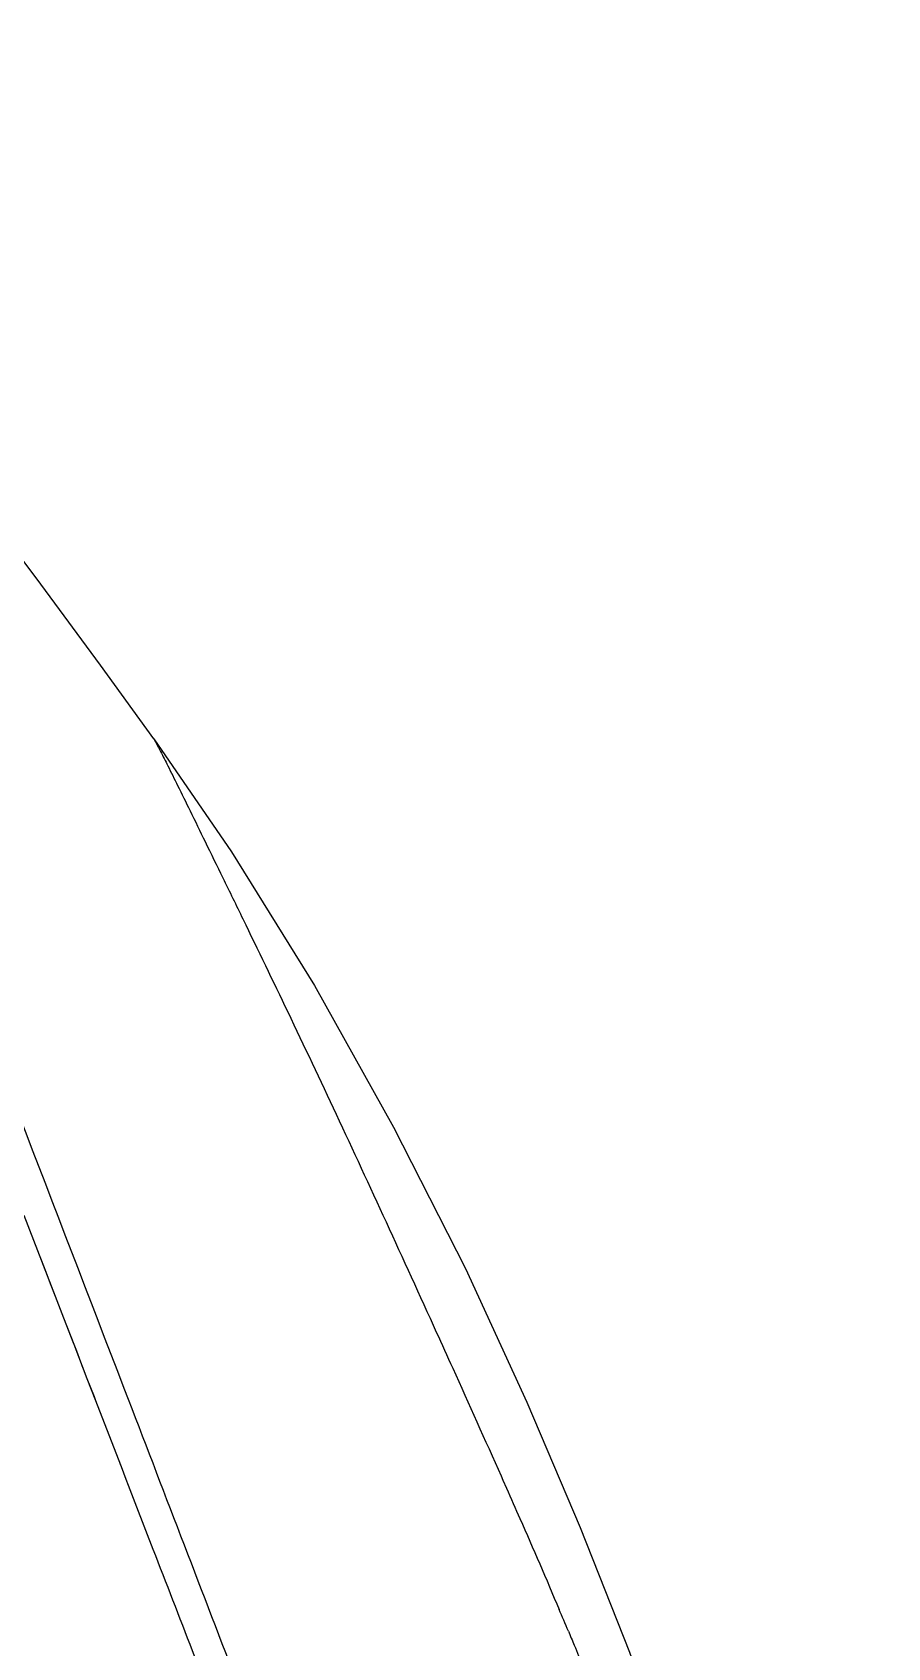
# Model space of a CAD drawing. Header units: millimetres. Extents: x 19741 to 22117, y -10160 to -6800.
# Drawn here: x 21624.1 to 21661.1, y -8167.8 to -8097.9 of the extents above; entities that cross this region are included whole.
import ezdxf

# ---------------------------------------------------------------- set-up
doc = ezdxf.new("R2010")
doc.units = ezdxf.units.MM

msp = doc.modelspace()

# ---------------------------------------------------------------- linework, layer by layer
at = {"linetype": 'Continuous'}
for p, q in [((21629.376, -8128.493), (21629.38, -8128.497)), ((21624.775, -8151.729), (21623.762, -8149.108)), ((21624.483, -8150.973), (21624.465, -8150.926)), ((21624.711, -8151.561), (21624.483, -8150.973)), ((21624.775, -8151.729), (21624.711, -8151.561)), ((21625.119, -8152.618), (21624.775, -8151.729)), ((21624.937, -8152.147), (21624.775, -8151.729)), ((21625.119, -8152.618), (21624.937, -8152.147)), ((21625.483, -8153.558), (21625.119, -8152.618)), ((21625.483, -8153.558), (21625.119, -8152.618)), ((21625.785, -8154.339), (21625.483, -8153.558)), ((21625.921, -8154.693), (21625.483, -8153.558)), ((21625.882, -8154.591), (21625.785, -8154.339)), ((21625.921, -8154.693), (21625.882, -8154.591)), ((21626.495, -8156.176), (21625.921, -8154.693)), ((21626.035, -8154.986), (21625.921, -8154.693)), ((21626.321, -8155.728), (21626.035, -8154.986)), ((21626.333, -8155.759), (21626.321, -8155.728)), ((21626.495, -8156.176), (21626.333, -8155.759)), ((21626.866, -8157.137), (21626.495, -8156.176)), ((21626.647, -8156.569), (21626.495, -8156.176)), ((21626.8, -8156.965), (21626.647, -8156.569)), ((21626.866, -8157.137), (21626.8, -8156.965)), ((21628.079, -8156.582), (21628.265, -8157.066)), ((21627.641, -8159.141), (21626.866, -8157.137)), ((21627.641, -8159.141), (21626.866, -8157.137)), ((21627.969, -8159.99), (21627.641, -8159.141)), ((21627.742, -8159.402), (21627.641, -8159.141)), ((21627.946, -8159.931), (21627.897, -8159.803)), ((21627.969, -8159.99), (21627.946, -8159.931)), ((21628.18, -8160.536), (21627.969, -8159.99)), ((21644.401, -8160.381), (21644.486, -8160.57)), ((21628.283, -8160.803), (21628.18, -8160.536)), ((21628.643, -8161.735), (21628.283, -8160.803)), ((21644.486, -8160.57), (21644.636, -8160.91)), ((21629.352, -8163.57), (21628.643, -8161.735))]:
    msp.add_line(p, q, dxfattribs=at)
for points in [[(21629.38, -8128.497), (21627.071, -8125.298), (21624.488, -8121.794), (21621.85, -8118.294), (21619.158, -8114.799), (21616.41, -8111.309), (21613.607, -8107.826), (21610.749, -8104.352), (21607.834, -8100.887), (21605.289, -8097.922)], [(21629.38, -8128.497), (21632.729, -8133.376), (21636.323, -8139.159), (21639.751, -8145.291), (21642.859, -8151.412), (21645.526, -8157.189), (21647.823, -8162.613), (21649.965, -8168.009), (21652.058, -8173.903), (21654.087, -8180.553), (21655.844, -8187.33), (21657.316, -8194.212), (21658.568, -8201.627), (21659.57, -8209.276), (21660.287, -8216.711), (21660.774, -8224.27), (21661.138, -8232.257)]]:
    msp.add_lwpolyline(points, dxfattribs=at)
msp.add_arc((21390.332, -8275.329), 278.846, 22.83925, 23.04851, dxfattribs=at)
for points, knots in [([(21616.228, -8125.847), (21617.154, -8128.238), (21621.112, -8138.48), (21625.058, -8148.726), (21628.079, -8156.582)], [0, 0, 0, 0, 0.233512, 1, 1, 1, 1]), ([(21629.38, -8128.497), (21629.391, -8128.512), (21629.419, -8128.565), (21629.478, -8128.671), (21629.563, -8128.835), (21629.735, -8129.169), (21630.019, -8129.734), (21630.443, -8130.589), (21630.98, -8131.682), (21631.631, -8133.015), (21632.394, -8134.574), (21633.593, -8137.028), (21635.237, -8140.433), (21637.304, -8144.803), (21639.443, -8149.422), (21640.879, -8152.568), (21641.601, -8154.157)], [0, 0, 0, 0, 0.002018, 0.006278, 0.01279, 0.021563, 0.045926, 0.079465, 0.122302, 0.174521, 0.235973, 0.305557, 0.462744, 0.635064, 0.815712, 1, 1, 1, 1]), ([(21641.601, -8154.157), (21641.838, -8154.678), (21642.777, -8156.749), (21643.71, -8158.824), (21644.401, -8160.381)], [0, 0, 0, 0, 0.251251, 1, 1, 1, 1]), ([(21628.265, -8157.066), (21629.072, -8159.165), (21630.674, -8163.332), (21633.046, -8169.51), (21635.351, -8175.524), (21637.223, -8180.397), (21638.66, -8184.163), (21639.69, -8186.864), (21640.696, -8189.462), (21641.706, -8191.942), (21642.714, -8194.301), (21644.002, -8197.219), (21644.937, -8199.357), (21645.53, -8200.752)], [0, 0, 0, 0, 0.143589, 0.28503, 0.42264, 0.554826, 0.618398, 0.680004, 0.739392, 0.796352, 0.850969, 0.903231, 1, 1, 1, 1]), ([(21644.636, -8160.91), (21644.831, -8161.35), (21645.601, -8163.095), (21646.36, -8164.845), (21646.919, -8166.157)], [0, 0, 0, 0, 0.252123, 1, 1, 1, 1]), ([(21631.604, -8169.401), (21631.418, -8168.919), (21630.668, -8166.975), (21629.917, -8165.031), (21629.352, -8163.57)], [0, 0, 0, 0, 0.248127, 1, 1, 1, 1]), ([(21647.316, -8167.095), (21647.401, -8167.299), (21647.742, -8168.11), (21648.078, -8168.923), (21648.327, -8169.533)], [0, 0, 0, 0, 0.250828, 1, 1, 1, 1])]:
    msp.add_open_spline(points, degree=3, knots=knots, dxfattribs=at)

doc.saveas('drawing.dxf')
